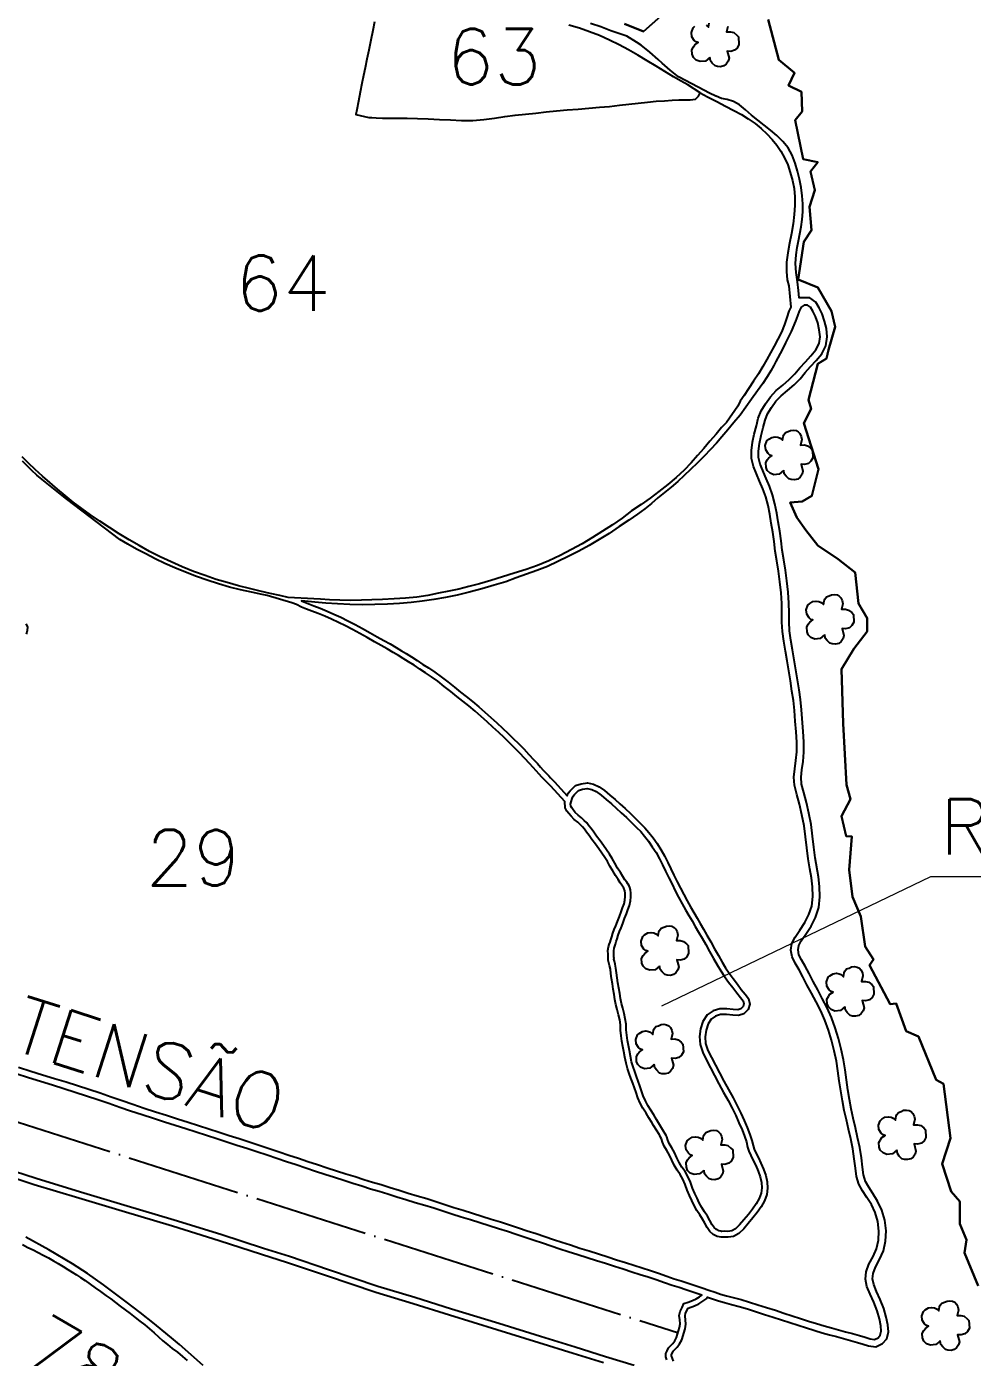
# Model space of a CAD drawing. Extents: x 739818 to 746118, y 7816232 to 7825142.
# Drawn here: x 743088 to 743752, y 7820307 to 7821242 of the extents above; entities that cross this region are included whole.
import ezdxf

# ---------------------------------------------------------------- set-up
doc = ezdxf.new("R2010")
doc.units = 0
doc.header["$MEASUREMENT"] = 0
doc.linetypes.add('CONTINUO', pattern=[0])
doc.linetypes.add('TAPUME', pattern=[94, 80, -7, 0, -7])
for name, color, linetype, lineweight in [('0114001148', 1, 'Continuous', 25), ('0114001148066', 5, 'Continuous', 25), ('TEXTO_DIVERSOS', 7, 'Continuous', 5)]:
    doc.layers.add(name, color=color, linetype=linetype, lineweight=lineweight)
for name, color, linetype in [('0114001148029', 5, 'Continuous'), ('0114001148063', 5, 'Continuous'), ('0114001148064', 5, 'Continuous'), ('0114001148070', 5, 'Continuous'), ('_SIMBOLO ARVORE', 118, 'Continuous'), ('REDE_DE_LUZ', 6, 'Continuous'), ('RESERVA', 3, 'Continuous'), ('TEXTO_NUN_TAL', 7, 'Continuous')]:
    doc.layers.add(name, color=color, linetype=linetype)
doc.styles.add('Simplex', font='simplex.shx')

msp = doc.modelspace()

# ---------------------------------------------------------------- linework, layer by layer
at = {"layer": '0114001148', "linetype": 'ByBlock'}
for points in [[(743533.5, 7821248.9), (743521.41, 7821238.33), (743507.97, 7821243.56)], [(743756.28, 7820357.69), (743746.6, 7820380.8), (743748.09, 7820389.82), (743743.38, 7820401.18), (743743.36, 7820416.78), (743737.31, 7820423.9), (743730.99, 7820443.4), (743736.83, 7820461.32), (743732.05, 7820499.47), (743726.87, 7820502.28), (743714.29, 7820532.57), (743705.81, 7820536.34), (743698.64, 7820555.93), (743694.56, 7820555.39), (743679.96, 7820582.66), (743682.81, 7820586.65), (743677.02, 7820595.83), (743673.84, 7820616.95), (743667.97, 7820630.81), (743665.75, 7820649.79), (743667.65, 7820673.05), (743663.6, 7820673.39), (743660.38, 7820687.4), (743666.69, 7820699.19), (743663.77, 7820709.35), (743661.48, 7820752.48), (743660.34, 7820790.46), (743669.06, 7820804.89), (743678.27, 7820817.1), (743678.37, 7820826.3), (743672.19, 7820836.65), (743669.99, 7820858.41), (743657.95, 7820867.7), (743643.72, 7820877.34), (743635.28, 7820888.07), (743628.99, 7820897.11), (743624.2, 7820907.54), (743632.66, 7820908.16), (743639.57, 7820912.35), (743644.16, 7820930.93), (743633.87, 7820963.3), (743639.09, 7820973.39), (743637.11, 7820979.72), (743643.69, 7821004.98), (743649.71, 7821008.67), (743651.31, 7821014.81), (743655.99, 7821030.96), (743653.31, 7821041.89), (743643.66, 7821058.48), (743629.78, 7821064.17), (743633.91, 7821090.64), (743639.32, 7821098.74), (743637.83, 7821115.25), (743641.63, 7821126.95), (743638.54, 7821139.89), (743643.62, 7821146.58), (743633.45, 7821148.63), (743627.87, 7821175.9), (743632.62, 7821182.05), (743632.17, 7821195.84), (743623.17, 7821200.24), (743627.22, 7821209.1), (743616.24, 7821218.24), (743608.79, 7821246.55)]]:
    msp.add_lwpolyline(points, dxfattribs=at)
at = {"layer": '0114001148029', "color": 5, "linetype": 'CONTINUO'}
for points in [[(743082.46, 7820511.14), (743091.04, 7820508.36), (743099.38, 7820505.77), (743107.68, 7820503.25), (743115.84, 7820500.76), (743123.83, 7820498.2), (743131.85, 7820495.64), (743139.79, 7820493.02), (743147.61, 7820490.31), (743155.15, 7820487.68), (743162.77, 7820485.07), (743170.73, 7820482.45), (743178.71, 7820479.87), (743186.44, 7820477.42), (743194.01, 7820475), (743201.5, 7820472.6), (743208.81, 7820470.24), (743216.1, 7820467.83), (743223.31, 7820465.52), (743230.38, 7820463.22), (743237.38, 7820460.99), (743244.35, 7820458.76), (743251.38, 7820456.46), (743258.55, 7820454.1), (743265.46, 7820451.76), (743272.26, 7820449.44), (743278.99, 7820447.26), (743285.7, 7820445.04), (743292.47, 7820442.77), (743299.16, 7820440.59), (743305.81, 7820438.45), (743312.37, 7820436.38), (743318.79, 7820434.33), (743324.98, 7820432.32), (743331.02, 7820430.39), (743337.1, 7820428.68), (743343.34, 7820426.79), (743349.68, 7820424.73), (743356, 7820422.69), (743362.49, 7820420.79), (743369.08, 7820418.86), (743375.54, 7820416.89), (743381.88, 7820414.8), (743388.18, 7820412.65), (743394.67, 7820410.65), (743401.25, 7820408.64), (743407.85, 7820406.55), (743414.45, 7820404.51), (743420.99, 7820402.54), (743427.32, 7820400.51), (743433.48, 7820398.36), (743439.71, 7820396.35), (743446.04, 7820394.3), (743452.11, 7820392.2), (743458.04, 7820390.17), (743463.99, 7820388.2), (743470.04, 7820386.32), (743476.68, 7820384.1), (743483.23, 7820382.13), (743489.79, 7820380.05), (743496.17, 7820377.98), (743502.43, 7820375.99), (743508.66, 7820374.04), (743514.58, 7820372.08), (743520.44, 7820370.19), (743526.11, 7820368.4), (743531.88, 7820366.49), (743537.58, 7820364.52), (743542.92, 7820362.66), (743547.75, 7820361.14), (743552.57, 7820359.57), (743557.62, 7820357.85), (743562.54, 7820356.21), (743567.26, 7820354.55), (743571.52, 7820353.14), (743575.32, 7820351.9), (743579.46, 7820350.71), (743584.37, 7820349.44), (743589.84, 7820347.94), (743595.71, 7820346.16), (743601.66, 7820344.27), (743607.77, 7820342.36), (743613.94, 7820340.48), (743619.92, 7820338.52), (743625.74, 7820336.6), (743631.44, 7820334.74), (743637.14, 7820332.86), (743642.88, 7820331.15), (743648.21, 7820329.56), (743653.26, 7820328.11), (743658.17, 7820326.81), (743663.07, 7820325.44), (743668.01, 7820324.09), (743672.86, 7820322.78), (743677, 7820321.59), (743680.56, 7820320.44), (743683.58, 7820319.96), (743685.96, 7820321.12), (743687.58, 7820322.92), (743688.25, 7820325.72), (743687.94, 7820329.64), (743686.94, 7820334.39), (743685.28, 7820340.15), (743682.96, 7820346.08), (743680.37, 7820351.75), (743678.13, 7820357.12), (743677.06, 7820362.42), (743677.59, 7820367.55), (743679.63, 7820372.8), (743682.54, 7820378.2), (743684.93, 7820383.72), (743686.32, 7820389.66), (743686.63, 7820396.13), (743685.82, 7820402.73), (743683.96, 7820409.03), (743681.28, 7820414.71), (743678.16, 7820419.66), (743675.15, 7820424.23), (743672.56, 7820429.05), (743670.92, 7820434.44), (743670.08, 7820440.24), (743669.32, 7820446.75), (743668.17, 7820453.77), (743666.78, 7820460.8), (743665.26, 7820467.55), (743663.72, 7820474.21), (743662.24, 7820480.83), (743660.94, 7820487.63), (743659.76, 7820494.47), (743658.77, 7820501.61), (743657.84, 7820508.51), (743656.77, 7820515.46), (743655.26, 7820522.63), (743653.37, 7820530.01), (743651.11, 7820537.23), (743648.6, 7820544.19), (743645.73, 7820550.72), (743642.43, 7820557.11), (743639.21, 7820563.2), (743636.07, 7820569.04), (743633.19, 7820574.55), (743630.52, 7820579.5), (743627.72, 7820584.16), (743625.63, 7820588.62), (743624.86, 7820593.36), (743625.51, 7820598.09), (743627.74, 7820602.53), (743631.17, 7820607.34), (743634.62, 7820612.67), (743637.48, 7820618.26), (743639.4, 7820624.21), (743640.19, 7820630.95), (743639.91, 7820637.67), (743639.16, 7820644.06), (743638.12, 7820650.48), (743636.97, 7820657.44), (743635.95, 7820665.02), (743635.05, 7820672.81), (743634.03, 7820680.69), (743632.57, 7820688.35), (743630.9, 7820695.75), (743628.97, 7820702.63), (743627.38, 7820709.07), (743626.93, 7820714.83), (743627.52, 7820720.53), (743628.36, 7820726.42), (743628.85, 7820732.57), (743628.88, 7820739.36), (743628.38, 7820746.53), (743627.83, 7820754.02), (743627.27, 7820761.52), (743626.55, 7820768.66), (743625.56, 7820775.23), (743624.46, 7820782.31), (743623.26, 7820789.31), (743622.12, 7820796.32), (743620.9, 7820803.28), (743619.81, 7820810.31), (743618.94, 7820817.07), (743618.53, 7820823.67), (743618.51, 7820830.03), (743618.41, 7820836.73), (743617.9, 7820844.11), (743617.04, 7820851.88), (743616.03, 7820859.34), (743614.86, 7820866.53), (743613.72, 7820873.41), (743613.03, 7820880.11), (743612.05, 7820886.72), (743611.01, 7820893.14), (743609.97, 7820899.27), (743608.75, 7820905.43), (743607.1, 7820911.51), (743605.06, 7820917.2), (743602.82, 7820922.46), (743600.69, 7820927.65), (743598.51, 7820932.92), (743597.1, 7820938.43), (743597.06, 7820944.02), (743597.84, 7820949.83), (743599.05, 7820955.65), (743600.55, 7820961.41), (743601.91, 7820966.87), (743603.98, 7820971.99), (743606.9, 7820976.92), (743610.44, 7820981.85), (743614.56, 7820986.11), (743619.15, 7820990), (743623.56, 7820993.82), (743627.51, 7820997.81), (743631.12, 7821002.08), (743634.98, 7821006.36), (743638.89, 7821010.53), (743642.39, 7821014.7), (743644.56, 7821019.17), (743645.28, 7821023.98), (743644.74, 7821028.81), (743643.61, 7821033.61), (743642.1, 7821038.05), (743640.3, 7821041.83), (743638.45, 7821044.68), (743636.45, 7821046.22), (743634.15, 7821046.2), (743632.01, 7821044.62), (743630.53, 7821041.93), (743629.35, 7821038.64), (743628.12, 7821034.95), (743625.01, 7821027.67), (743623.03, 7821023.78), (743621.02, 7821019.65), (743619.11, 7821015.76), (743617.26, 7821012.19), (743615.65, 7821009.06), (743614.21, 7821006.54), (743612.72, 7821003.79), (743610.75, 7821000.11), (743608.24, 7820995.82), (743605.17, 7820991.15), (743601.29, 7820985.86), (743597.17, 7820980.08), (743593.21, 7820974.42), (743589.09, 7820968.98), (743584.8, 7820963.67), (743580.51, 7820958.55), (743576.4, 7820953.78), (743572.5, 7820949.26), (743568.4, 7820944.82), (743563.87, 7820940.19), (743559.15, 7820935.36), (743554.39, 7820930.73), (743549.74, 7820926.48), (743545.31, 7820922.33), (743540.8, 7820918.32), (743536.15, 7820914.53), (743531.47, 7820910.78), (743526.85, 7820906.98), (743522.25, 7820903.23), (743517.06, 7820899.46), (743510.95, 7820895.27), (743504.1, 7820890.63), (743497.11, 7820885.92), (743490.15, 7820881.55), (743483.1, 7820877.36), (743475.83, 7820873.35), (743468.43, 7820869.61), (743461.11, 7820866.04), (743453.88, 7820862.71), (743446.48, 7820859.79), (743439.17, 7820857.16), (743431.98, 7820854.6), (743424.53, 7820851.95), (743416.38, 7820849.43), (743407.7, 7820846.96), (743398.98, 7820844.69), (743390.49, 7820842.55), (743382.17, 7820840.85), (743374.01, 7820839.41), (743365.98, 7820838.2), (743358.08, 7820837.35), (743350.01, 7820836.75), (743341.57, 7820836.24), (743332.71, 7820835.95), (743323.85, 7820835.84), (743315.08, 7820836), (743306.52, 7820836.4), (743298.36, 7820836.89), (743290.46, 7820837.6), (743281.06, 7820838.61), (743282.8, 7820837.77), (743286.24, 7820836.33), (743289.91, 7820834.94), (743294.27, 7820833.32), (743299.08, 7820831.38), (743303.96, 7820829.21), (743308.82, 7820827.01), (743313.76, 7820824.59), (743318.87, 7820821.97), (743324, 7820819.17), (743329.26, 7820816.18), (743334.32, 7820813.35), (743338.97, 7820810.76), (743343.37, 7820808.24), (743347.62, 7820805.72), (743351.29, 7820803.54), (743354.67, 7820801.45), (743358.5, 7820799.18), (743362.45, 7820796.62), (743366.39, 7820793.94), (743370.44, 7820791.39), (743374.75, 7820788.55), (743379.24, 7820785.28), (743383.85, 7820781.63), (743388.5, 7820777.94), (743392.78, 7820774.49), (743396.85, 7820771.3), (743401.22, 7820767.91), (743405.64, 7820764.17), (743409.92, 7820760.28), (743414.18, 7820756.55), (743418.24, 7820752.78), (743422.31, 7820749.05), (743426.27, 7820745.47), (743429.81, 7820741.94), (743433.48, 7820738.28), (743437.2, 7820734.55), (743440.84, 7820730.63), (743444.1, 7820727.19), (743446.79, 7820724.34), (743448.98, 7820721.81), (743450.96, 7820719.61), (743452.9, 7820717.55), (743454.71, 7820715.69), (743456.07, 7820714.28), (743457.26, 7820713.08), (743458.78, 7820711.5), (743467.77, 7820701.75), (743468.37, 7820703.42), (743469.73, 7820705.25), (743473.44, 7820708.93), (743477.57, 7820710.17), (743481.92, 7820710.73), (743486.29, 7820709.91), (743490.17, 7820708.05), (743493.9, 7820705.36), (743497.72, 7820702.2), (743501.38, 7820699.02), (743504.78, 7820695.95), (743508.4, 7820692.76), (743512.21, 7820689.21), (743515.93, 7820685.46), (743519.22, 7820682.22), (743522.23, 7820679.28), (743525.13, 7820675.96), (743528.02, 7820672.2), (743530.81, 7820668.12), (743533.51, 7820663.88), (743536.03, 7820659.41), (743538.32, 7820654.91), (743540.45, 7820650.46), (743542.64, 7820645.91), (743544.9, 7820641.38), (743547.18, 7820636.83), (743549.51, 7820632.29), (743551.89, 7820627.88), (743554.33, 7820623.69), (743556.64, 7820619.74), (743558.9, 7820615.85), (743561.13, 7820611.92), (743563.4, 7820608.01), (743565.88, 7820603.79), (743568.49, 7820599.15), (743571.08, 7820594.31), (743573.95, 7820589.48), (743576.54, 7820584.96), (743578.94, 7820580.94), (743581.49, 7820577.1), (743584.26, 7820573.32), (743587.23, 7820569.43), (743589.97, 7820565.74), (743592.68, 7820562.42), (743594.95, 7820559.31), (743595.85, 7820555.5), (743594.75, 7820551.62), (743591.82, 7820548.6), (743587.95, 7820547.44), (743583.99, 7820547.67), (743579.6, 7820548.17), (743575.47, 7820548.1), (743571.93, 7820547.04), (743568.88, 7820544.94), (743566.66, 7820541.52), (743565.28, 7820537.18), (743564.62, 7820532.45), (743564.94, 7820527.78), (743566.58, 7820522.93), (743569.04, 7820517.91), (743571.8, 7820512.64), (743574.77, 7820507.08), (743577.79, 7820501.3), (743581.09, 7820495.37), (743584.23, 7820489.57), (743587.13, 7820484.09), (743589.68, 7820478.85), (743591.98, 7820473.81), (743594.18, 7820468.78), (743596.01, 7820463.97), (743597.4, 7820459.7), (743598.26, 7820456.08), (743598.96, 7820453.5), (743600.2, 7820450.92), (743601.95, 7820447.52), (743603.77, 7820443.69), (743605.56, 7820439.58), (743607.1, 7820435.19), (743608.07, 7820430.73), (743608.39, 7820426.25), (743607.78, 7820421.72), (743606.15, 7820417.33), (743603.83, 7820413.14), (743601.05, 7820409.12), (743598.03, 7820405.3), (743594.85, 7820401.5), (743591.67, 7820397.72), (743588.34, 7820394.39), (743584.56, 7820392.31), (743580.76, 7820391.82), (743578.43, 7820391.91), (743575.87, 7820391.8), (743573.09, 7820392.38), (743570.32, 7820393.78), (743567.88, 7820395.83), (743565.97, 7820398.48), (743564.41, 7820401.56), (743562.75, 7820404.49), (743560.85, 7820407.44), (743558.78, 7820410.61), (743556.89, 7820414.02), (743555.27, 7820417.45), (743553.7, 7820420.95), (743552.05, 7820424.74), (743550.55, 7820428.82), (743548.94, 7820432.47), (743547.05, 7820435.7), (743544.94, 7820438.91), (743542.83, 7820442.35), (743541.08, 7820445.9), (743539.51, 7820449.4), (743537.68, 7820452.56), (743535.77, 7820455.64), (743534.62, 7820458.54), (743533.86, 7820460.77), (743533.31, 7820461.99), (743532.87, 7820463.08), (743532.58, 7820463.76), (743528.39, 7820470.14), (743528.39, 7820470.14), (743527.1, 7820472.32), (743525.15, 7820475.55), (743523.09, 7820478.88), (743520.92, 7820482.26), (743518.98, 7820485.83), (743517.42, 7820489.54), (743516.19, 7820493.26), (743514.99, 7820496.73), (743513.7, 7820500.02), (743512.5, 7820503.35), (743511.34, 7820506.76), (743510.14, 7820510.21), (743509.09, 7820514.02), (743508.19, 7820518.16), (743507.45, 7820522.12), (743506.78, 7820525.72), (743506.19, 7820529.34), (743505.66, 7820533.1), (743505.25, 7820537.06), (743505.04, 7820540.91), (743504.57, 7820544.42), (743503.81, 7820547.95), (743502.81, 7820551.56), (743501.89, 7820555.06), (743501.18, 7820558.63), (743500.63, 7820562.21), (743500.01, 7820565.94), (743499.42, 7820569.67), (743498.9, 7820573.32), (743498.41, 7820576.83), (743498.01, 7820579.91), (743497.48, 7820582.54), (743496.6, 7820586.23), (743496.53, 7820587.42), (743496.58, 7820587.64), (743496.49, 7820588.38), (743496.38, 7820590.32), (743496.35, 7820592.97), (743496.69, 7820595.54), (743497.29, 7820597.38), (743497.81, 7820598.85), (743498.32, 7820600.56), (743499.04, 7820602.54), (743499.8, 7820605.15), (743500.79, 7820607.77), (743501.85, 7820610.4), (743502.95, 7820613.52), (743504.34, 7820616.95), (743505.55, 7820620.18), (743506.66, 7820623.05), (743507.62, 7820625.72), (743508.13, 7820628.37), (743508.31, 7820630.93), (743508.32, 7820633.24), (743508.17, 7820634.91), (743507.52, 7820636.86), (743506.08, 7820638.93), (743504.99, 7820640.46), (743503.48, 7820642.84), (743501.64, 7820645.71), (743499.68, 7820648.91), (743497.73, 7820652.32), (743495.91, 7820655.54), (743494.03, 7820658.44), (743492.06, 7820661.33), (743489.86, 7820664.38), (743487.59, 7820667.68), (743485.12, 7820671.02), (743483.08, 7820673.89), (743481.36, 7820676.21), (743479.87, 7820678.19), (743478.46, 7820679.9), (743476.93, 7820681.45), (743475.13, 7820683.08), (743472.69, 7820685.06), (743470.42, 7820687.36), (743468.91, 7820689.23), (743467.54, 7820690.93), (743466.23, 7820693.32), (743466.02, 7820697.75), (743456.25, 7820708.36), (743455.51, 7820709.14), (743454.4, 7820710.29), (743453.21, 7820711.48), (743451.83, 7820712.91), (743450.01, 7820714.78), (743448.02, 7820716.9), (743445.98, 7820719.16), (743443.82, 7820721.65), (743441.19, 7820724.44), (743437.92, 7820727.89), (743434.32, 7820731.77), (743430.65, 7820735.45), (743426.98, 7820739.1), (743423.51, 7820742.57), (743419.62, 7820746.1), (743415.53, 7820749.84), (743411.5, 7820753.58), (743407.26, 7820757.3), (743403, 7820761.16), (743398.7, 7820764.8), (743394.39, 7820768.15), (743390.29, 7820771.35), (743386, 7820774.81), (743381.37, 7820778.49), (743376.82, 7820782.09), (743372.47, 7820785.26), (743368.27, 7820788.03), (743364.2, 7820790.6), (743360.24, 7820793.28), (743356.39, 7820795.77), (743352.59, 7820798.03), (743349.22, 7820800.12), (743345.58, 7820802.28), (743341.35, 7820804.78), (743337, 7820807.28), (743332.37, 7820809.86), (743327.3, 7820812.69), (743322.05, 7820815.67), (743316.99, 7820818.43), (743311.97, 7820821.02), (743307.11, 7820823.39), (743302.32, 7820825.56), (743297.52, 7820827.7), (743292.82, 7820829.59), (743288.5, 7820831.2), (743284.76, 7820832.62), (743281.15, 7820834.12), (743277.55, 7820835.86), (743274.35, 7820837.21), (743256.94, 7820842.31), (743253.48, 7820843), (743245.98, 7820844.51), (743238.41, 7820846.28), (743230.7, 7820848.15), (743222.9, 7820850.4), (743215.04, 7820852.96), (743207.33, 7820855.73), (743199.69, 7820858.71), (743192.29, 7820861.78), (743185.3, 7820864.74), (743178.38, 7820867.95), (743171.77, 7820871.43), (743165.4, 7820874.84), (743159.29, 7820878.23), (743153.67, 7820881.58), (743116.5, 7820909.86), (743113.08, 7820912.56), (743109.58, 7820915.3), (743106.01, 7820918.11), (743102.52, 7820920.95), (743098.97, 7820923.79), (743095.4, 7820926.77), (743091.89, 7820929.93), (743088.48, 7820933.21), (743085.18, 7820936.56)], [(743087.7, 7820822.39), (743088.79, 7820820.23), (743088.5, 7820817.66), (743088.22, 7820816.51), (743087.91, 7820815.13)]]:
    msp.add_lwpolyline(points, dxfattribs=at)
at = {"layer": '0114001148063', "linetype": 'ByBlock'}
msp.add_lwpolyline([(743332.43, 7821245.07), (743331.27, 7821239.01), (743329.89, 7821232.14), (743328.39, 7821225.22), (743327.04, 7821218.72), (743325.86, 7821212.77), (743324.76, 7821207.31), (743323.64, 7821201.84), (743322.37, 7821195.74), (743321.17, 7821189.43), (743319.93, 7821183.2), (743319.25, 7821179.93), (743328.46, 7821177.93), (743330.65, 7821177.86), (743333.61, 7821177.63), (743337.96, 7821177.38), (743342.95, 7821177.33), (743348.75, 7821177.3), (743355.34, 7821177.3), (743362.53, 7821177.09), (743370.2, 7821176.91), (743377.97, 7821176.55), (743385.73, 7821176.22), (743393.54, 7821175.77), (743401.43, 7821175.76), (743409.17, 7821176.39), (743416.75, 7821177.42), (743423.98, 7821178.45), (743431.14, 7821179.41), (743438.34, 7821180.09), (743445.65, 7821180.91), (743452.96, 7821181.76), (743460.3, 7821182.5), (743467.74, 7821183.15), (743475.4, 7821183.7), (743482.93, 7821184.45), (743490.34, 7821185.1), (743497.53, 7821185.69), (743504.43, 7821186.46), (743511.05, 7821187.11), (743517.59, 7821187.83), (743524.01, 7821188.58), (743530.1, 7821189.22), (743536.01, 7821189.65), (743541.4, 7821189.93), (743546.03, 7821190.16), (743550.22, 7821190.18), (743554.12, 7821190.28), (743557.7, 7821190.8), (743559.88, 7821192.79), (743561.02, 7821195.12), (743552.36, 7821200.86), (743547.77, 7821203.42), (743542.42, 7821206.47), (743536.31, 7821210.07), (743530.1, 7821213.93), (743523.87, 7821217.75), (743517.31, 7821221.56), (743510.68, 7821225.3), (743504.19, 7821228.84), (743497.48, 7821232.23), (743490.5, 7821235.37), (743483.46, 7821238.06), (743476.29, 7821240.52), (743468.91, 7821242.71)], dxfattribs=at)
at = {"layer": '0114001148064'}
msp.add_lwpolyline([(743332.43, 7821245.07), (743331.27, 7821239.01), (743329.89, 7821232.14), (743328.39, 7821225.22), (743327.04, 7821218.72), (743325.86, 7821212.77), (743324.76, 7821207.31), (743323.64, 7821201.84), (743322.37, 7821195.74), (743321.17, 7821189.43), (743319.93, 7821183.2), (743319.25, 7821179.93), (743328.46, 7821177.93), (743330.65, 7821177.86), (743333.61, 7821177.63), (743337.96, 7821177.38), (743342.95, 7821177.33), (743348.75, 7821177.3), (743355.34, 7821177.3), (743362.53, 7821177.09), (743370.2, 7821176.91), (743377.97, 7821176.55), (743385.73, 7821176.22), (743393.54, 7821175.77), (743401.43, 7821175.76), (743409.17, 7821176.39), (743416.75, 7821177.42), (743423.98, 7821178.45), (743431.14, 7821179.41), (743438.34, 7821180.09), (743445.65, 7821180.91), (743452.96, 7821181.76), (743460.3, 7821182.5), (743467.74, 7821183.15), (743475.4, 7821183.7), (743482.93, 7821184.45), (743490.34, 7821185.1), (743497.53, 7821185.69), (743504.43, 7821186.46), (743511.05, 7821187.11), (743517.59, 7821187.83), (743524.01, 7821188.58), (743530.1, 7821189.22), (743536.01, 7821189.65), (743541.4, 7821189.93), (743546.03, 7821190.16), (743550.22, 7821190.18), (743554.12, 7821190.28), (743557.7, 7821190.8), (743559.88, 7821192.79), (743561.02, 7821195.12), (743566.3, 7821192.38), (743572.81, 7821188.98), (743578.9, 7821185.74), (743584.72, 7821182.69), (743590.06, 7821179.92), (743594.87, 7821176.87), (743599.63, 7821173.72), (743604.03, 7821170.23), (743607.99, 7821166.45), (743611.64, 7821162.39), (743614.88, 7821158.44), (743617.69, 7821154.17), (743620.37, 7821149.55), (743622.54, 7821144.56), (743624.37, 7821139.22), (743625.98, 7821133.73), (743627.06, 7821128.05), (743627.58, 7821122.15), (743627.58, 7821116.1), (743627.14, 7821109.83), (743626.33, 7821103.29), (743625.14, 7821096.48), (743623.86, 7821089.61), (743622.62, 7821082.92), (743621.79, 7821076.23), (743621.61, 7821069.72), (743622.1, 7821063.89), (743623.44, 7821059.74), (743624.74, 7821044.8), (743623.25, 7821041.96), (743621.82, 7821037.41), (743620.25, 7821032.42), (743618.13, 7821027.17), (743615.59, 7821022.17), (743612.97, 7821017.4), (743610.43, 7821012.64), (743607.78, 7821007.92), (743604.99, 7821003.04), (743601.93, 7820997.94), (743598.45, 7820992.69), (743594.96, 7820987.43), (743591.88, 7820982.76), (743589.23, 7820978.66), (743587.62, 7820975.28), (743579.61, 7820963.71), (743576.12, 7820960.13), (743572.21, 7820955.5), (743567.96, 7820950.52), (743563.62, 7820945.48), (743559.19, 7820940.55), (743554.74, 7820935.48), (743549.78, 7820930.32), (743544.26, 7820925.14), (743538.33, 7820920.15), (743532.16, 7820915.28), (743526, 7820910.58), (743519.59, 7820906.13), (743512.9, 7820901.61), (743506.3, 7820896.69), (743499.59, 7820891.9), (743492.57, 7820887.4), (743485.43, 7820883.01), (743478.28, 7820878.66), (743470.74, 7820874.5), (743462.87, 7820870.45), (743454.93, 7820866.62), (743446.9, 7820863.39), (743438.81, 7820860.48), (743430.56, 7820857.89), (743422.29, 7820855.3), (743414.14, 7820852.84), (743406.19, 7820850.53), (743398.69, 7820848.52), (743391.58, 7820846.82), (743384.54, 7820845.31), (743377.26, 7820843.81), (743369.77, 7820842.33), (743362.09, 7820841.17), (743354.22, 7820840.49), (743346.15, 7820839.97), (743338.15, 7820839.46), (743330.57, 7820839.14), (743323.31, 7820838.92), (743315.89, 7820838.85), (743308.18, 7820839.01), (743300.8, 7820839.26), (743294.51, 7820839.8), (743289.77, 7820840.06), (743271.69, 7820840.88), (743265.97, 7820842.27), (743259.23, 7820843.61), (743252.08, 7820845.23), (743244.73, 7820847.1), (743236.89, 7820849.16), (743229.01, 7820851.35), (743221.26, 7820853.63), (743213.41, 7820856.21), (743205.36, 7820859.18), (743197.35, 7820862.46), (743189.61, 7820865.89), (743182, 7820869.48), (743174.5, 7820873.29), (743167.26, 7820877.28), (743160.22, 7820881.36), (743153.2, 7820885.59), (743146.25, 7820889.98), (743139.57, 7820894.42), (743133.1, 7820898.9), (743126.88, 7820903.35), (743120.89, 7820907.87), (743115.2, 7820912.43), (743109.74, 7820917.03), (743104.38, 7820921.57), (743099.24, 7820926.09), (743094.27, 7820930.63), (743089.51, 7820935.18), (743085.02, 7820939.63)], dxfattribs=at)
at = {"layer": '0114001148066'}
msp.add_lwpolyline([(743085.25, 7820386.55), (743089.02, 7820384.66), (743092.71, 7820382.92), (743096.3, 7820381.14), (743099.84, 7820379.19), (743103.45, 7820377.27), (743107, 7820375.3), (743110.4, 7820373.28), (743113.74, 7820371.24), (743117.02, 7820369.21), (743120.16, 7820367.22), (743123.14, 7820365.33), (743125.98, 7820363.51), (743129.17, 7820361.33), (743132.68, 7820358.83), (743136.34, 7820356.26), (743140.09, 7820353.63), (743143.75, 7820350.95), (743147.2, 7820348.41), (743150.55, 7820345.87), (743153.93, 7820343.42), (743157.39, 7820340.83), (743160.83, 7820338.17), (743164.34, 7820335.51), (743167.75, 7820332.86), (743171.08, 7820330.15), (743174.43, 7820327.43), (743177.68, 7820324.7), (743180.83, 7820321.94), (743183.86, 7820319.14), (743187.05, 7820316.38), (743190.39, 7820313.73), (743194, 7820310.99), (743197.51, 7820308.14), (743200.87, 7820305.28)], dxfattribs=at)
at = {"layer": '0114001148070', "linetype": 'ByBlock'}
for points in [[(743070.95, 7820436.16), (743093.48, 7820428.83), (743124.73, 7820419.42), (743155.19, 7820410.18), (743190.55, 7820399.66), (743223.26, 7820389.58), (743253.05, 7820379.82), (743271.38, 7820374.1), (743298.72, 7820364.95), (743333.46, 7820353.18), (743359.45, 7820345.31), (743385.13, 7820337.17), (743418.43, 7820327.08), (743447.69, 7820317.93), (743471.92, 7820310.48), (743493.26, 7820303.76)], [(743212.09, 7820301.71), (743203.78, 7820309.28), (743195.48, 7820316.45), (743191.36, 7820319.92), (743178.01, 7820330.86), (743167.91, 7820338.91), (743158.01, 7820346.34), (743142.06, 7820358.39), (743130.91, 7820366.23), (743120.46, 7820373.1), (743103.67, 7820383.03), (743087.64, 7820391.85)]]:
    msp.add_lwpolyline(points, dxfattribs=at)
at = {"layer": '_SIMBOLO ARVORE', "linetype": 'CONTINUO'}
for points in [[(743567.8, 7821220.05, 0), (743564.79, 7821217.52, 0), (743560.97, 7821217.08, 0), (743558.25, 7821218.14, 0), (743556.32, 7821220.04, 0), (743555.52, 7821222.21, 0), (743555.31, 7821225.42, 0), (743556.35, 7821227.45, 0), (743557.45, 7821228.95, 0), (743559.64, 7821230.44, 0), (743558.25, 7821230.89, 0), (743556.87, 7821232.03, 0), (743555.24, 7821234.58, 0), (743554.95, 7821237.63, 0), (743556.12, 7821240.8, 0), (743557.35, 7821241.94, 0)], [(743565.32, 7821242.67, 0), (743566.96, 7821241.21, 0), (743567.44, 7821243.99, 0)], [(743580.6, 7821241.82, 0), (743579.69, 7821237.93, 0), (743582.42, 7821237.97, 0), (743584.68, 7821237.43, 0), (743586.81, 7821235.74, 0), (743587.99, 7821234.39, 0), (743588.31, 7821229.02, 0), (743587, 7821226.62, 0), (743585.25, 7821225.02, 0), (743582.5, 7821224.29, 0), (743580.08, 7821224.5, 0), (743581.37, 7821219.49, 0), (743580.78, 7821217.35, 0), (743579.33, 7821215.31, 0), (743577.74, 7821214.04, 0), (743575.47, 7821213.49, 0), (743573.23, 7821213.62, 0), (743571.54, 7821214.1, 0), (743569.61, 7821216, 0), (743568.29, 7821217.71, 0), (743567.89, 7821220.3, 0)], [(743619.66, 7820930.06, 0), (743616.66, 7820927.53, 0), (743612.84, 7820927.09, 0), (743610.12, 7820928.15, 0), (743608.18, 7820930.05, 0), (743607.39, 7820932.22, 0), (743607.17, 7820935.43, 0), (743608.21, 7820937.46, 0), (743609.31, 7820938.96, 0), (743611.51, 7820940.45, 0), (743610.11, 7820940.9, 0), (743608.73, 7820942.04, 0), (743607.11, 7820944.59, 0), (743606.81, 7820947.64, 0), (743607.99, 7820950.81, 0), (743609.22, 7820951.95, 0), (743611.46, 7820953.32, 0), (743613.82, 7820953.63, 0), (743615.7, 7820953.37, 0), (743617.19, 7820952.68, 0), (743618.82, 7820951.22, 0), (743619.31, 7820954, 0), (743619.73, 7820955.12, 0), (743620.94, 7820956.66, 0), (743622.76, 7820957.33, 0), (743624.53, 7820958.11, 0), (743626.52, 7820958.29, 0), (743628.41, 7820958.03, 0), (743629.94, 7820957.22, 0), (743631.08, 7820955.99, 0), (743632.07, 7820954.02, 0), (743632.46, 7820951.83, 0), (743631.56, 7820947.94, 0), (743634.29, 7820947.98, 0), (743636.55, 7820947.44, 0), (743638.68, 7820945.75, 0), (743639.86, 7820944.4, 0), (743640.18, 7820939.03, 0), (743638.86, 7820936.63, 0), (743637.11, 7820935.03, 0), (743634.36, 7820934.3, 0), (743631.95, 7820934.51, 0), (743633.24, 7820929.5, 0), (743632.65, 7820927.36, 0), (743631.2, 7820925.32, 0), (743629.6, 7820924.05, 0), (743627.34, 7820923.5, 0), (743625.09, 7820923.63, 0), (743623.4, 7820924.11, 0), (743621.47, 7820926.01, 0), (743620.16, 7820927.72, 0), (743619.76, 7820930.31, 0)], [(743648.45, 7820814.7, 0), (743645.45, 7820812.17, 0), (743641.63, 7820811.73, 0), (743638.9, 7820812.79, 0), (743636.97, 7820814.69, 0), (743636.17, 7820816.86, 0), (743635.96, 7820820.07, 0), (743637, 7820822.1, 0), (743638.1, 7820823.6, 0), (743640.3, 7820825.09, 0), (743638.9, 7820825.54, 0), (743637.52, 7820826.68, 0), (743635.89, 7820829.24, 0), (743635.6, 7820832.28, 0), (743636.77, 7820835.45, 0), (743638, 7820836.59, 0), (743640.25, 7820837.96, 0), (743642.6, 7820838.28, 0), (743644.49, 7820838.01, 0), (743645.97, 7820837.32, 0), (743647.61, 7820835.86, 0), (743648.1, 7820838.65, 0), (743648.51, 7820839.76, 0), (743649.73, 7820841.3, 0), (743651.55, 7820841.97, 0), (743653.32, 7820842.75, 0), (743655.31, 7820842.94, 0), (743657.2, 7820842.67, 0), (743658.73, 7820841.86, 0), (743659.86, 7820840.63, 0), (743660.86, 7820838.66, 0), (743661.25, 7820836.48, 0), (743660.34, 7820832.58, 0), (743663.08, 7820832.62, 0), (743665.33, 7820832.08, 0), (743667.46, 7820830.39, 0), (743668.64, 7820829.04, 0), (743668.96, 7820823.68, 0), (743667.65, 7820821.27, 0), (743665.9, 7820819.67, 0), (743663.15, 7820818.94, 0), (743660.74, 7820819.15, 0), (743662.03, 7820814.14, 0), (743661.44, 7820812.01, 0), (743659.99, 7820809.97, 0), (743658.39, 7820808.7, 0), (743656.13, 7820808.14, 0), (743653.88, 7820808.27, 0), (743652.19, 7820808.75, 0), (743650.26, 7820810.65, 0), (743648.95, 7820812.36, 0), (743648.54, 7820814.96, 0)], [(743532.49, 7820582.11, 0), (743529.48, 7820579.59, 0), (743525.66, 7820579.15, 0), (743522.94, 7820580.21, 0), (743521.01, 7820582.1, 0), (743520.21, 7820584.28, 0), (743519.99, 7820587.49, 0), (743521.04, 7820589.52, 0), (743522.13, 7820591.02, 0), (743524.33, 7820592.51, 0), (743522.93, 7820592.95, 0), (743521.55, 7820594.09, 0), (743519.93, 7820596.65, 0), (743519.64, 7820599.7, 0), (743520.81, 7820602.87, 0), (743522.04, 7820604, 0), (743524.28, 7820605.38, 0), (743526.64, 7820605.69, 0), (743528.52, 7820605.42, 0), (743530.01, 7820604.73, 0), (743531.64, 7820603.28, 0), (743532.13, 7820606.06, 0), (743532.55, 7820607.17, 0), (743533.77, 7820608.72, 0), (743535.58, 7820609.38, 0), (743537.35, 7820610.17, 0), (743539.35, 7820610.35, 0), (743541.23, 7820610.08, 0), (743542.76, 7820609.27, 0), (743543.9, 7820608.04, 0), (743544.9, 7820606.08, 0), (743545.29, 7820603.89, 0), (743544.38, 7820600, 0), (743547.11, 7820600.04, 0), (743549.37, 7820599.49, 0), (743551.5, 7820597.81, 0), (743552.68, 7820596.46, 0), (743553, 7820591.09, 0), (743551.68, 7820588.69, 0), (743549.94, 7820587.09, 0), (743547.18, 7820586.35, 0), (743544.77, 7820586.57, 0), (743546.06, 7820581.56, 0), (743545.47, 7820579.42, 0), (743544.02, 7820577.38, 0), (743542.43, 7820576.11, 0), (743540.16, 7820575.55, 0), (743537.91, 7820575.69, 0), (743536.23, 7820576.17, 0), (743534.3, 7820578.06, 0), (743532.98, 7820579.78, 0), (743532.58, 7820582.37, 0)], [(743662.58, 7820553.48, 0), (743659.57, 7820550.96, 0), (743655.75, 7820550.51, 0), (743653.03, 7820551.57, 0), (743651.1, 7820553.47, 0), (743650.3, 7820555.64, 0), (743650.09, 7820558.86, 0), (743651.13, 7820560.88, 0), (743652.23, 7820562.38, 0), (743654.43, 7820563.87, 0), (743653.03, 7820564.32, 0), (743651.65, 7820565.46, 0), (743650.02, 7820568.02, 0), (743649.73, 7820571.06, 0), (743650.9, 7820574.23, 0), (743652.13, 7820575.37, 0), (743654.38, 7820576.74, 0), (743656.73, 7820577.06, 0), (743658.62, 7820576.79, 0), (743660.1, 7820576.1, 0), (743661.74, 7820574.64, 0), (743662.23, 7820577.43, 0), (743662.64, 7820578.54, 0), (743663.86, 7820580.08, 0), (743665.68, 7820580.75, 0), (743667.45, 7820581.54, 0), (743669.44, 7820581.72, 0), (743671.32, 7820581.45, 0), (743672.86, 7820580.64, 0), (743673.99, 7820579.41, 0), (743674.99, 7820577.45, 0), (743675.38, 7820575.26, 0), (743674.47, 7820571.36, 0), (743677.2, 7820571.4, 0), (743679.46, 7820570.86, 0), (743681.59, 7820569.17, 0), (743682.77, 7820567.82, 0), (743683.09, 7820562.46, 0), (743681.78, 7820560.06, 0), (743680.03, 7820558.46, 0), (743677.28, 7820557.72, 0), (743674.87, 7820557.93, 0), (743676.15, 7820552.92, 0), (743675.56, 7820550.79, 0), (743674.12, 7820548.75, 0), (743672.52, 7820547.48, 0), (743670.25, 7820546.92, 0), (743668.01, 7820547.06, 0), (743666.32, 7820547.53, 0), (743664.39, 7820549.43, 0), (743663.08, 7820551.14, 0), (743662.67, 7820553.74, 0)], [(743528.77, 7820513, 0), (743525.76, 7820510.48, 0), (743521.94, 7820510.04, 0), (743519.22, 7820511.1, 0), (743517.29, 7820512.99, 0), (743516.49, 7820515.17, 0), (743516.28, 7820518.38, 0), (743517.32, 7820520.41, 0), (743518.41, 7820521.91, 0), (743520.61, 7820523.4, 0), (743519.21, 7820523.84, 0), (743517.84, 7820524.98, 0), (743516.21, 7820527.54, 0), (743515.92, 7820530.59, 0), (743517.09, 7820533.76, 0), (743518.32, 7820534.89, 0), (743520.56, 7820536.27, 0), (743522.92, 7820536.58, 0), (743524.8, 7820536.31, 0), (743526.29, 7820535.62, 0), (743527.92, 7820534.17, 0), (743528.41, 7820536.95, 0), (743528.83, 7820538.06, 0), (743530.05, 7820539.61, 0), (743531.86, 7820540.27, 0), (743533.64, 7820541.06, 0), (743535.63, 7820541.24, 0), (743537.51, 7820540.97, 0), (743539.04, 7820540.16, 0), (743540.18, 7820538.93, 0), (743541.18, 7820536.97, 0), (743541.57, 7820534.78, 0), (743540.66, 7820530.88, 0), (743543.39, 7820530.93, 0), (743545.65, 7820530.38, 0), (743547.78, 7820528.7, 0), (743548.96, 7820527.35, 0), (743549.28, 7820521.98, 0), (743547.97, 7820519.58, 0), (743546.22, 7820517.98, 0), (743543.47, 7820517.24, 0), (743541.05, 7820517.46, 0), (743542.34, 7820512.45, 0), (743541.75, 7820510.31, 0), (743540.3, 7820508.27, 0), (743538.71, 7820507, 0), (743536.44, 7820506.44, 0), (743534.2, 7820506.58, 0), (743532.51, 7820507.06, 0), (743530.58, 7820508.95, 0), (743529.26, 7820510.67, 0), (743528.86, 7820513.26, 0)], [(743699.06, 7820452.81, 0), (743696.05, 7820450.29, 0), (743692.23, 7820449.85, 0), (743689.51, 7820450.9, 0), (743687.58, 7820452.8, 0), (743686.78, 7820454.98, 0), (743686.56, 7820458.19, 0), (743687.6, 7820460.21, 0), (743688.7, 7820461.71, 0), (743690.9, 7820463.2, 0), (743689.5, 7820463.65, 0), (743688.12, 7820464.79, 0), (743686.5, 7820467.35, 0), (743686.21, 7820470.39, 0), (743687.38, 7820473.57, 0), (743688.61, 7820474.7, 0), (743690.85, 7820476.07, 0), (743693.21, 7820476.39, 0), (743695.09, 7820476.12, 0), (743696.58, 7820475.43, 0), (743698.21, 7820473.97, 0), (743698.7, 7820476.76, 0), (743699.12, 7820477.87, 0), (743700.34, 7820479.41, 0), (743702.15, 7820480.08, 0), (743703.92, 7820480.87, 0), (743705.92, 7820481.05, 0), (743707.8, 7820480.78, 0), (743709.33, 7820479.97, 0), (743710.47, 7820478.74, 0), (743711.46, 7820476.78, 0), (743711.85, 7820474.59, 0), (743710.95, 7820470.69, 0), (743713.68, 7820470.73, 0), (743715.94, 7820470.19, 0), (743718.07, 7820468.5, 0), (743719.25, 7820467.15, 0), (743719.57, 7820461.79, 0), (743718.25, 7820459.39, 0), (743716.5, 7820457.79, 0), (743713.75, 7820457.05, 0), (743711.34, 7820457.26, 0), (743712.63, 7820452.25, 0), (743712.04, 7820450.12, 0), (743710.59, 7820448.08, 0), (743709, 7820446.81, 0), (743706.73, 7820446.25, 0), (743704.48, 7820446.39, 0), (743702.8, 7820446.86, 0), (743700.86, 7820448.76, 0), (743699.55, 7820450.47, 0), (743699.15, 7820453.07, 0)], [(743563.72, 7820438.69, 0), (743560.71, 7820436.17, 0), (743556.89, 7820435.73, 0), (743554.17, 7820436.78, 0), (743552.24, 7820438.68, 0), (743551.44, 7820440.86, 0), (743551.22, 7820444.07, 0), (743552.27, 7820446.09, 0), (743553.36, 7820447.59, 0), (743555.56, 7820449.09, 0), (743554.16, 7820449.53, 0), (743552.79, 7820450.67, 0), (743551.16, 7820453.23, 0), (743550.87, 7820456.27, 0), (743552.04, 7820459.45, 0), (743553.27, 7820460.58, 0), (743555.51, 7820461.95, 0), (743557.87, 7820462.27, 0), (743559.75, 7820462, 0), (743561.24, 7820461.31, 0), (743562.87, 7820459.85, 0), (743563.36, 7820462.64, 0), (743563.78, 7820463.75, 0), (743565, 7820465.29, 0), (743566.81, 7820465.96, 0), (743568.59, 7820466.75, 0), (743570.58, 7820466.93, 0), (743572.46, 7820466.66, 0), (743573.99, 7820465.85, 0), (743575.13, 7820464.62, 0), (743576.13, 7820462.66, 0), (743576.52, 7820460.47, 0), (743575.61, 7820456.57, 0), (743578.34, 7820456.61, 0), (743580.6, 7820456.07, 0), (743582.73, 7820454.38, 0), (743583.91, 7820453.04, 0), (743584.23, 7820447.67, 0), (743582.91, 7820445.27, 0), (743581.17, 7820443.67, 0), (743578.42, 7820442.93, 0), (743576, 7820443.14, 0), (743577.29, 7820438.13, 0), (743576.7, 7820436, 0), (743575.25, 7820433.96, 0), (743573.66, 7820432.69, 0), (743571.39, 7820432.13, 0), (743569.14, 7820432.27, 0), (743567.46, 7820432.75, 0), (743565.53, 7820434.64, 0), (743564.21, 7820436.35, 0), (743563.81, 7820438.95, 0)], [(743729.57, 7820318.9, 0), (743726.56, 7820316.37, 0), (743722.74, 7820315.93, 0), (743720.02, 7820316.99, 0), (743718.09, 7820318.89, 0), (743717.29, 7820321.06, 0), (743717.07, 7820324.27, 0), (743718.11, 7820326.3, 0), (743719.21, 7820327.8, 0), (743721.41, 7820329.29, 0), (743720.01, 7820329.74, 0), (743718.63, 7820330.88, 0), (743717.01, 7820333.43, 0), (743716.72, 7820336.48, 0), (743717.89, 7820339.65, 0), (743719.12, 7820340.79, 0), (743721.36, 7820342.16, 0), (743723.72, 7820342.47, 0), (743725.6, 7820342.21, 0), (743727.09, 7820341.52, 0), (743728.72, 7820340.06, 0), (743729.21, 7820342.84, 0), (743729.63, 7820343.96, 0), (743730.85, 7820345.5, 0), (743732.66, 7820346.17, 0), (743734.43, 7820346.95, 0), (743736.43, 7820347.13, 0), (743738.31, 7820346.87, 0), (743739.84, 7820346.06, 0), (743740.98, 7820344.83, 0), (743741.97, 7820342.86, 0), (743742.36, 7820340.67, 0), (743741.46, 7820336.78, 0), (743744.19, 7820336.82, 0), (743746.45, 7820336.28, 0), (743748.58, 7820334.59, 0), (743749.76, 7820333.24, 0), (743750.08, 7820327.87, 0), (743748.76, 7820325.47, 0), (743747.01, 7820323.87, 0), (743744.26, 7820323.14, 0), (743741.85, 7820323.35, 0), (743743.14, 7820318.34, 0), (743742.55, 7820316.2, 0), (743741.1, 7820314.16, 0), (743739.51, 7820312.89, 0), (743737.24, 7820312.34, 0), (743734.99, 7820312.47, 0), (743733.31, 7820312.95, 0), (743731.37, 7820314.85, 0), (743730.06, 7820316.56, 0), (743729.66, 7820319.15, 0)]]:
    msp.add_polyline3d(points, dxfattribs=at)
at = {"layer": 'REDE_DE_LUZ', "linetype": 'TAPUME', "flags": 128}
msp.add_lwpolyline([(741547.16, 7820964.75), (742217.2, 7820748.3), (743545.86, 7820324.55)], dxfattribs=at)
at = {"layer": 'REDE_DE_LUZ'}
for points in [[(743537.78, 7820305.62), (743536.97, 7820307.88), (743537.03, 7820310.04), (743537.96, 7820312.11), (743538.89, 7820314.17), (743541.84, 7820317.14), (743543.18, 7820319.03), (743544.38, 7820321.33), (743546.54, 7820328.37), (743546.97, 7820330.86), (743546.71, 7820333.79), (743546.45, 7820336.71), (743546.99, 7820339.6), (743548.35, 7820342.44), (743549.71, 7820345.28), (743552.69, 7820346.27), (743555.68, 7820347.25), (743558.29, 7820348.49), (743560.51, 7820349.96), (743562.15, 7820351.04), (743560.92, 7820351.48), (743556.02, 7820353.11), (743550.99, 7820354.82), (743546.23, 7820356.38), (743541.35, 7820357.91), (743535.94, 7820359.79), (743530.27, 7820361.75), (743524.57, 7820363.65), (743518.92, 7820365.43), (743513.03, 7820367.33), (743507.13, 7820369.28), (743500.93, 7820371.22), (743494.64, 7820373.22), (743488.27, 7820375.29), (743481.75, 7820377.36), (743475.17, 7820379.33), (743468.5, 7820381.57), (743462.46, 7820383.44), (743456.44, 7820385.44), (743450.48, 7820387.48), (743444.45, 7820389.56), (743438.17, 7820391.59), (743431.89, 7820393.62), (743425.73, 7820395.77), (743419.5, 7820397.77), (743412.99, 7820399.73), (743406.35, 7820401.78), (743399.76, 7820403.87), (743393.21, 7820405.86), (743386.64, 7820407.89), (743380.29, 7820410.06), (743374.03, 7820412.13), (743367.65, 7820414.07), (743361.08, 7820415.99), (743354.53, 7820417.91), (743348.14, 7820419.97), (743341.84, 7820422.02), (743335.7, 7820423.88), (743329.58, 7820425.6), (743323.45, 7820427.56), (743317.25, 7820429.57), (743310.86, 7820431.61), (743304.3, 7820433.69), (743297.62, 7820435.83), (743290.89, 7820438.02), (743284.12, 7820440.3), (743277.43, 7820442.51), (743270.69, 7820444.69), (743263.85, 7820447.03), (743256.97, 7820449.36), (743249.82, 7820451.71), (743242.82, 7820454), (743235.86, 7820456.23), (743228.85, 7820458.46), (743221.78, 7820460.76), (743214.55, 7820463.07), (743207.25, 7820465.48), (743199.97, 7820467.84), (743192.49, 7820470.23), (743184.92, 7820472.66), (743177.19, 7820475.11), (743169.18, 7820477.7), (743161.17, 7820480.33), (743153.52, 7820482.95), (743145.97, 7820485.58), (743138.18, 7820488.29), (743130.31, 7820490.89), (743122.31, 7820493.43), (743114.34, 7820495.98), (743106.22, 7820498.47), (743097.91, 7820500.99), (743089.53, 7820503.6), (743080.93, 7820506.38)], [(743072.33, 7820440.45), (743094.83, 7820433.12), (743126.03, 7820423.73), (743156.48, 7820414.49), (743191.86, 7820403.97), (743224.62, 7820393.87), (743254.42, 7820384.11), (743272.76, 7820378.38), (743300.15, 7820369.22), (743334.83, 7820357.47), (743360.78, 7820349.6), (743386.46, 7820341.47), (743419.76, 7820331.38), (743449.02, 7820322.22), (743473.25, 7820314.78), (743494.6, 7820308.06), (743514.73, 7820301.93)]]:
    msp.add_lwpolyline(points, dxfattribs=at)
at = {"layer": 'RESERVA'}
for points in [[(743507.97, 7821243.56), (743521.41, 7821238.33), (743533.5, 7821248.9)], [(743542.3, 7820304.86), (743540.99, 7820308.52), (743541.01, 7820309.13), (743542.24, 7820311.87), (743544.91, 7820314.56), (743546.6, 7820316.94), (743548.1, 7820319.81), (743550.44, 7820327.44), (743551, 7820330.69), (743550.48, 7820336.52), (743550.83, 7820338.34), (743552.58, 7820342.02), (743557.17, 7820343.53), (743560.25, 7820344.99), (743565.88, 7820348.72), (743566.3, 7820349.6), (743573.86, 7820347.12), (743578.15, 7820345.89), (743583.08, 7820344.61), (743588.45, 7820343.13), (743594.23, 7820341.38), (743606.3, 7820337.59), (743612.43, 7820335.71), (743635.64, 7820328.09), (743646.81, 7820324.76), (743651.93, 7820323.29), (743656.85, 7820321.99), (743661.74, 7820320.62), (743671.52, 7820317.96), (743675.54, 7820316.8), (743679.39, 7820315.57), (743684.35, 7820314.77), (743689.03, 7820317.06), (743692.14, 7820320.52), (743693.29, 7820325.33), (743692.9, 7820330.36), (743691.8, 7820335.6), (743690.02, 7820341.76), (743687.57, 7820348.03), (743684.96, 7820353.75), (743682.93, 7820358.59), (743682.12, 7820362.66), (743682.5, 7820366.37), (743684.18, 7820370.7), (743687.04, 7820376.02), (743689.7, 7820382.14), (743691.29, 7820388.97), (743691.65, 7820396.31), (743690.73, 7820403.75), (743688.65, 7820410.81), (743685.67, 7820417.12), (743682.37, 7820422.37), (743679.45, 7820426.8), (743677.2, 7820430.98), (743675.81, 7820435.53), (743675.04, 7820440.89), (743674.27, 7820447.45), (743673.09, 7820454.65), (743671.67, 7820461.83), (743670.14, 7820468.67), (743668.59, 7820475.32), (743667.13, 7820481.85), (743665.86, 7820488.53), (743664.7, 7820495.24), (743662.79, 7820509.22), (743661.7, 7820516.35), (743660.13, 7820523.77), (743658.18, 7820531.38), (743655.85, 7820538.82), (743653.25, 7820546.04), (743650.24, 7820552.88), (743646.86, 7820559.43), (743643.62, 7820565.55), (743640.49, 7820571.38), (743637.6, 7820576.89), (743634.86, 7820581.98), (743632.14, 7820586.51), (743630.46, 7820590.11), (743629.92, 7820593.42), (743630.35, 7820596.59), (743632.03, 7820599.94), (743635.31, 7820604.53), (743638.96, 7820610.17), (743642.12, 7820616.34), (743644.31, 7820623.14), (743645.2, 7820630.76), (743644.9, 7820638.07), (743644.11, 7820644.75), (743641.92, 7820658.18), (743640.91, 7820665.64), (743640.01, 7820673.42), (743638.97, 7820681.47), (743637.47, 7820689.37), (743635.74, 7820696.97), (743633.8, 7820703.91), (743632.33, 7820709.87), (743631.95, 7820714.77), (743632.48, 7820719.92), (743633.33, 7820725.86), (743633.85, 7820732.36), (743633.88, 7820739.52), (743633.37, 7820746.89), (743632.25, 7820761.96), (743631.51, 7820769.28), (743630.5, 7820775.98), (743629.39, 7820783.12), (743628.19, 7820790.13), (743627.05, 7820797.15), (743625.83, 7820804.09), (743624.76, 7820811.01), (743623.92, 7820817.54), (743623.53, 7820823.83), (743623.51, 7820830.08), (743623.41, 7820836.94), (743622.88, 7820844.56), (743622, 7820852.49), (743620.98, 7820860.07), (743619.8, 7820867.34), (743618.68, 7820874.08), (743617.99, 7820880.73), (743616.99, 7820887.49), (743615.94, 7820893.96), (743614.88, 7820900.17), (743613.62, 7820906.57), (743611.87, 7820913.01), (743609.72, 7820919.02), (743607.43, 7820924.39), (743603.27, 7820934.5), (743602.1, 7820939.08), (743602.06, 7820943.71), (743602.77, 7820948.99), (743603.92, 7820954.51), (743605.39, 7820960.18), (743606.67, 7820965.32), (743608.47, 7820969.76), (743611.1, 7820974.18), (743614.29, 7820978.64), (743617.98, 7820982.46), (743622.4, 7820986.2), (743626.98, 7820990.16), (743631.2, 7820994.43), (743634.88, 7820998.79), (743638.67, 7821002.97), (743642.64, 7821007.21), (743646.62, 7821011.96), (743649.39, 7821017.67), (743650.32, 7821023.88), (743649.68, 7821029.66), (743648.42, 7821034.99), (743646.74, 7821039.94), (743644.67, 7821044.28), (743642.19, 7821048.11), (743638.14, 7821051.23), (743630.48, 7821051.18), (743630.2, 7821056.48), (743629.34, 7821062.57), (743628.47, 7821068.95), (743628.04, 7821075.44), (743628.41, 7821081.48), (743629.21, 7821086.68), (743630.08, 7821091.38), (743631.03, 7821096.08), (743631.92, 7821101.06), (743632.67, 7821106.22), (743633.12, 7821111.62), (743633.16, 7821117.18), (743632.76, 7821122.92), (743631.92, 7821128.73), (743630.79, 7821134.48), (743629.4, 7821140.15), (743627.79, 7821145.78), (743625.66, 7821151.31), (743622.78, 7821156.56), (743619.13, 7821161.12), (743614.89, 7821165.21), (743610.36, 7821168.95), (743605.94, 7821172.53), (743601.5, 7821175.92), (743597.17, 7821179.41), (743592.95, 7821183.25), (743588.79, 7821186.79), (743584.54, 7821189.18), (743580.05, 7821190.49), (743576.15, 7821191.19), (743572.27, 7821192.78), (743571.98, 7821192.8), (743567.69, 7821195.04), (743559.68, 7821199.19), (743545.76, 7821206.3), (743539.93, 7821211.09), (743534.39, 7821216.1), (743531.52, 7821218.64), (743525.67, 7821223.75), (743519.63, 7821228.53), (743516.36, 7821230.8), (743509.5, 7821234.93), (743501.96, 7821237.44), (743498.47, 7821238.69), (743491.36, 7821241.41), (743484.09, 7821243.95)], [(743608.79, 7821246.55), (743616.24, 7821218.24), (743627.22, 7821209.1), (743623.17, 7821200.24), (743632.17, 7821195.84), (743632.62, 7821182.05), (743627.87, 7821175.9), (743633.45, 7821148.63), (743643.62, 7821146.58), (743638.54, 7821139.89), (743641.63, 7821126.95), (743637.83, 7821115.25), (743639.32, 7821098.74), (743633.91, 7821090.64), (743629.78, 7821064.17), (743643.66, 7821058.48), (743653.31, 7821041.89), (743655.99, 7821030.96), (743651.31, 7821014.81), (743649.71, 7821008.67), (743643.69, 7821004.98), (743637.11, 7820979.72), (743639.09, 7820973.39), (743633.87, 7820963.3), (743644.16, 7820930.93), (743639.57, 7820912.35), (743632.66, 7820908.16), (743624.2, 7820907.54), (743628.99, 7820897.11), (743635.28, 7820888.07), (743643.72, 7820877.34), (743657.95, 7820867.7), (743669.99, 7820858.41), (743672.19, 7820836.65), (743678.37, 7820826.3), (743678.27, 7820817.1), (743669.06, 7820804.89), (743660.34, 7820790.46), (743661.48, 7820752.48), (743663.77, 7820709.35), (743666.69, 7820699.19), (743660.38, 7820687.4), (743663.6, 7820673.39), (743667.65, 7820673.05), (743665.75, 7820649.79), (743667.97, 7820630.81), (743673.84, 7820616.95), (743677.02, 7820595.83), (743682.81, 7820586.65), (743679.96, 7820582.66), (743694.56, 7820555.39), (743698.64, 7820555.93), (743705.81, 7820536.34), (743714.29, 7820532.57), (743726.87, 7820502.28), (743732.05, 7820499.47), (743736.83, 7820461.32), (743730.99, 7820443.4), (743737.31, 7820423.9), (743743.36, 7820416.78), (743743.38, 7820401.18), (743748.09, 7820389.82), (743746.6, 7820380.8), (743756.28, 7820357.69)]]:
    msp.add_lwpolyline(points, dxfattribs=at)
msp.add_lwpolyline([(743576.39, 7820395.83), (743576.28, 7820395.83), (743576.09, 7820395.84), (743575.52, 7820395.96), (743574.2, 7820396.3), (743572.53, 7820397.14), (743570.84, 7820398.57), (743569.4, 7820400.57), (743567.94, 7820403.46), (743566.17, 7820406.56), (743564.21, 7820409.61), (743562.2, 7820412.68), (743560.45, 7820415.85), (743558.9, 7820419.12), (743557.36, 7820422.56), (743555.77, 7820426.23), (743554.26, 7820430.32), (743552.51, 7820434.29), (743550.45, 7820437.81), (743548.31, 7820441.06), (743546.33, 7820444.28), (743544.7, 7820447.6), (743543.07, 7820451.22), (743541.11, 7820454.61), (743539.35, 7820457.45), (743538.37, 7820459.92), (743537.58, 7820462.24), (743537.17, 7820463.15), (743534.73, 7820467.32), (743534.73, 7820467.32), (743530.53, 7820474.37), (743528.57, 7820477.64), (743526.47, 7820481.01), (743524.37, 7820484.3), (743522.59, 7820487.57), (743521.17, 7820490.94), (743519.98, 7820494.54), (743518.75, 7820498.11), (743517.45, 7820501.43), (743516.28, 7820504.67), (743515.12, 7820508.06), (743513.96, 7820511.4), (743512.98, 7820514.98), (743512.11, 7820518.95), (743511.38, 7820522.85), (743510.72, 7820526.41), (743510.14, 7820529.94), (743509.63, 7820533.58), (743509.23, 7820537.38), (743509.02, 7820541.28), (743508.52, 7820545.11), (743507.69, 7820548.9), (743506.68, 7820552.6), (743505.79, 7820555.96), (743505.12, 7820559.33), (743504.58, 7820562.84), (743503.96, 7820566.58), (743503.37, 7820570.26), (743502.86, 7820573.88), (743502.37, 7820577.36), (743501.96, 7820580.56), (743501.39, 7820583.4), (743500.86, 7820585.6), (743500.56, 7820587.02), (743500.55, 7820587.14), (743500.62, 7820587.49), (743500.48, 7820588.72), (743500.38, 7820590.46), (743500.35, 7820592.73), (743500.61, 7820594.65), (743501.08, 7820596.1), (743501.62, 7820597.61), (743502.12, 7820599.31), (743502.84, 7820601.3), (743503.6, 7820603.88), (743504.52, 7820606.31), (743505.59, 7820608.99), (743506.69, 7820612.11), (743508.07, 7820615.5), (743509.28, 7820618.76), (743510.41, 7820621.65), (743511.49, 7820624.66), (743512.1, 7820627.85), (743512.31, 7820630.78), (743512.32, 7820633.41), (743512.12, 7820635.73), (743511.6, 7820637.27), (743511.3, 7820638.42), (743510.52, 7820639.74), (743510.27, 7820639.91), (743510.24, 7820639.96), (743509.56, 7820640.94), (743508.3, 7820642.69), (743506.85, 7820644.99), (743505.03, 7820647.83), (743503.13, 7820650.94), (743501.21, 7820654.3), (743499.33, 7820657.62), (743497.36, 7820660.65), (743495.34, 7820663.63), (743493.13, 7820666.69), (743490.84, 7820670.01), (743488.37, 7820673.36), (743486.32, 7820676.24), (743484.57, 7820678.6), (743483.02, 7820680.67), (743481.44, 7820682.58), (743479.7, 7820684.34), (743477.74, 7820686.12), (743475.38, 7820688.03), (743473.4, 7820690.03), (743472.02, 7820691.74), (743470.87, 7820693.16), (743470.19, 7820694.42), (743470.12, 7820695.74), (743470.46, 7820697.54), (743471.31, 7820699.78), (743471.93, 7820701.51), (743472.76, 7820702.62), (743475.55, 7820705.39), (743478.4, 7820706.24), (743481.8, 7820706.68), (743485.03, 7820706.07), (743488.12, 7820704.59), (743491.46, 7820702.19), (743495.13, 7820699.15), (743498.72, 7820696.03), (743502.12, 7820692.96), (743505.72, 7820689.79), (743509.43, 7820686.34), (743513.1, 7820682.63), (743516.42, 7820679.36), (743519.32, 7820676.52), (743522.04, 7820673.43), (743524.78, 7820669.85), (743527.47, 7820665.92), (743530.08, 7820661.82), (743532.51, 7820657.52), (743534.73, 7820653.14), (743536.84, 7820648.73), (743539.04, 7820644.15), (743541.32, 7820639.59), (743543.62, 7820635.01), (743545.97, 7820630.43), (743548.4, 7820625.93), (743550.88, 7820621.67), (743553.19, 7820617.73), (743555.43, 7820613.86), (743557.66, 7820609.93), (743559.95, 7820605.98), (743562.42, 7820601.8), (743564.98, 7820597.23), (743567.6, 7820592.35), (743570.49, 7820587.46), (743573.09, 7820582.94), (743575.55, 7820578.8), (743578.21, 7820574.81), (743581.06, 7820570.92), (743584.03, 7820567.02), (743586.82, 7820563.28), (743589.52, 7820559.98), (743591.24, 7820557.61), (743591.72, 7820555.59), (743591.17, 7820553.68), (743589.68, 7820552.13), (743587.48, 7820551.47), (743584.33, 7820551.66), (743579.79, 7820552.17), (743574.86, 7820552.09), (743570.18, 7820550.69), (743565.95, 7820547.78), (743563.01, 7820543.24), (743561.36, 7820538.07), (743560.6, 7820532.6), (743560.98, 7820526.99), (743562.87, 7820521.4), (743565.47, 7820516.1), (743568.27, 7820510.77), (743571.23, 7820505.22), (743574.26, 7820499.4), (743577.58, 7820493.44), (743580.7, 7820487.68), (743583.56, 7820482.28), (743586.06, 7820477.14), (743588.33, 7820472.17), (743590.48, 7820467.26), (743592.24, 7820462.64), (743593.55, 7820458.62), (743594.38, 7820455.1), (743595.19, 7820452.1), (743596.62, 7820449.14), (743598.36, 7820445.74), (743600.13, 7820442.03), (743601.83, 7820438.12), (743603.24, 7820434.1), (743604.1, 7820430.16), (743604.37, 7820426.38), (743603.87, 7820422.7), (743602.5, 7820419), (743600.43, 7820415.25), (743597.84, 7820411.51), (743594.92, 7820407.82), (743591.79, 7820404.07), (743588.72, 7820400.42), (743585.91, 7820397.62), (743583.3, 7820396.18), (743580.58, 7820395.83), (743578.42, 7820395.92)], close=True, dxfattribs=at)
at = {"layer": 'TEXTO_DIVERSOS', "linetype": 'Continuous'}
msp.add_lwpolyline([(743534.21, 7820554.29), (743723.08, 7820645.12), (743995.77, 7820645.12)], dxfattribs=at)

# ---------------------------------------------------------------- texts
at = {"layer": 'REDE_DE_LUZ', "linetype": 'Continuous', "style": 'Simplex'}
msp.add_text('REDE DE ALTA TENSÃO', height=39, rotation=342.18707, dxfattribs=at).set_placement((742698.45, 7820645.37))
at = {"layer": 'TEXTO_DIVERSOS', "linetype": 'Continuous', "style": 'Simplex'}
msp.add_text('RESERVA', height=39, dxfattribs=at).set_placement((743729.39, 7820660.34))
msp.add_text('7825', height=39, rotation=329.69668, dxfattribs=at).set_placement((743082.54, 7820306.01))
at = {"layer": 'TEXTO_NUN_TAL', "linetype": 'Continuous', "style": 'Simplex'}
for s, p in [('63', (743382.8, 7821201.07)), ('64', (743234.43, 7821042.06)), ('29', (743171.76, 7820638.67))]:
    msp.add_text(s, height=39, dxfattribs=at).set_placement(p)

doc.saveas('drawing.dxf')
